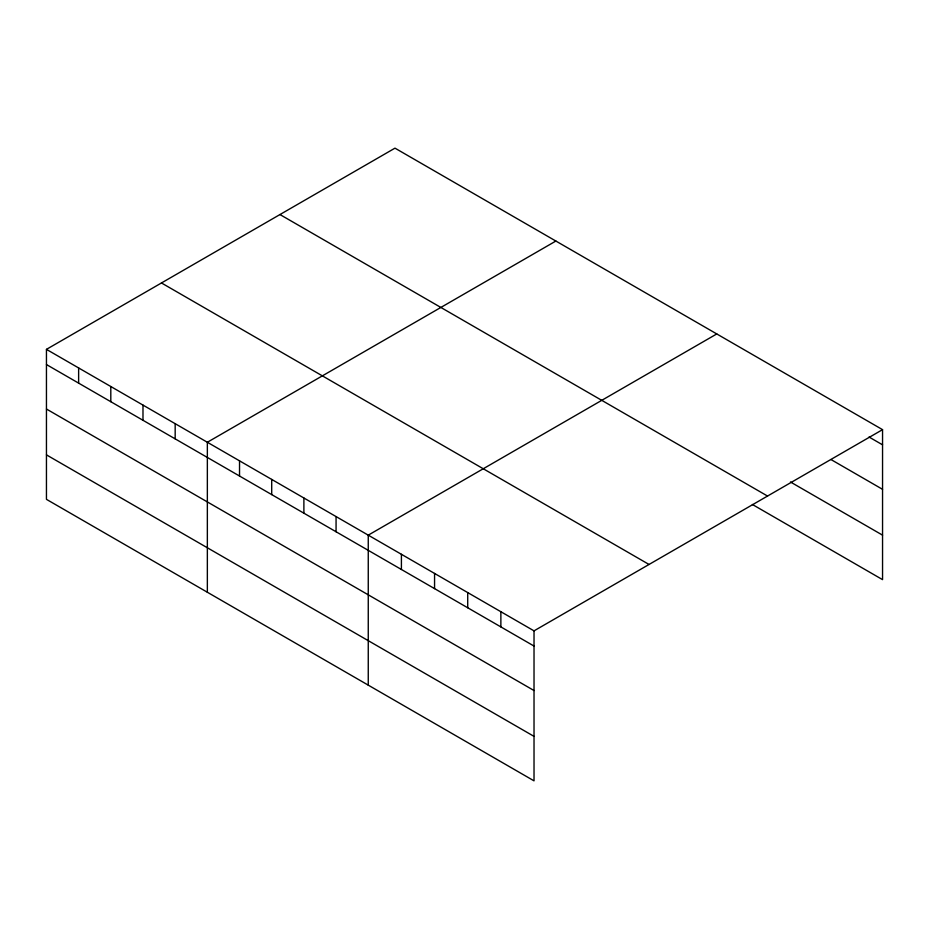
<?xml version="1.0" encoding="UTF-8"?>
<svg xmlns="http://www.w3.org/2000/svg" width="929" height="929" viewBox="0 0 929 929"><rect width="100%" height="100%" fill="white"/><g stroke="black" fill="none" stroke-linecap="round" stroke-linejoin="round"><path stroke-width="1.39" d="M46.45 349.362L534.024 630.861L534.024 780.848L46.45 499.349L46.45 349.362L394.976 148.152L882.55 429.651L882.55 579.638L752.385 504.482M555.879 241.041L207.353 442.262L207.353 592.249M716.77 333.941L368.256 535.15L368.256 685.149M534.024 630.861L882.55 429.651M869.045 437.025L882.55 444.828M830.979 459.541L882.55 489.316M790.451 481.977L882.55 535.15M279.966 214.553L767.54 496.051M161.46 282.962L649.034 564.46M46.45 364.551L534.024 646.05M46.45 409.027L534.024 690.537M46.45 454.862L534.024 736.372M500.87 611.723L500.87 626.901M467.717 592.586L467.717 607.763M434.563 573.437L434.563 588.614M401.409 554.299L401.409 569.477M336.066 516.57L336.066 531.76M303.888 498.002L303.888 513.18M271.709 479.422L271.709 494.6M239.531 460.842L239.531 476.02M175.175 423.682L175.175 438.86M142.985 405.102L142.985 420.28M110.806 386.522L110.806 401.7M78.628 367.942L78.628 383.12"/></g></svg>
